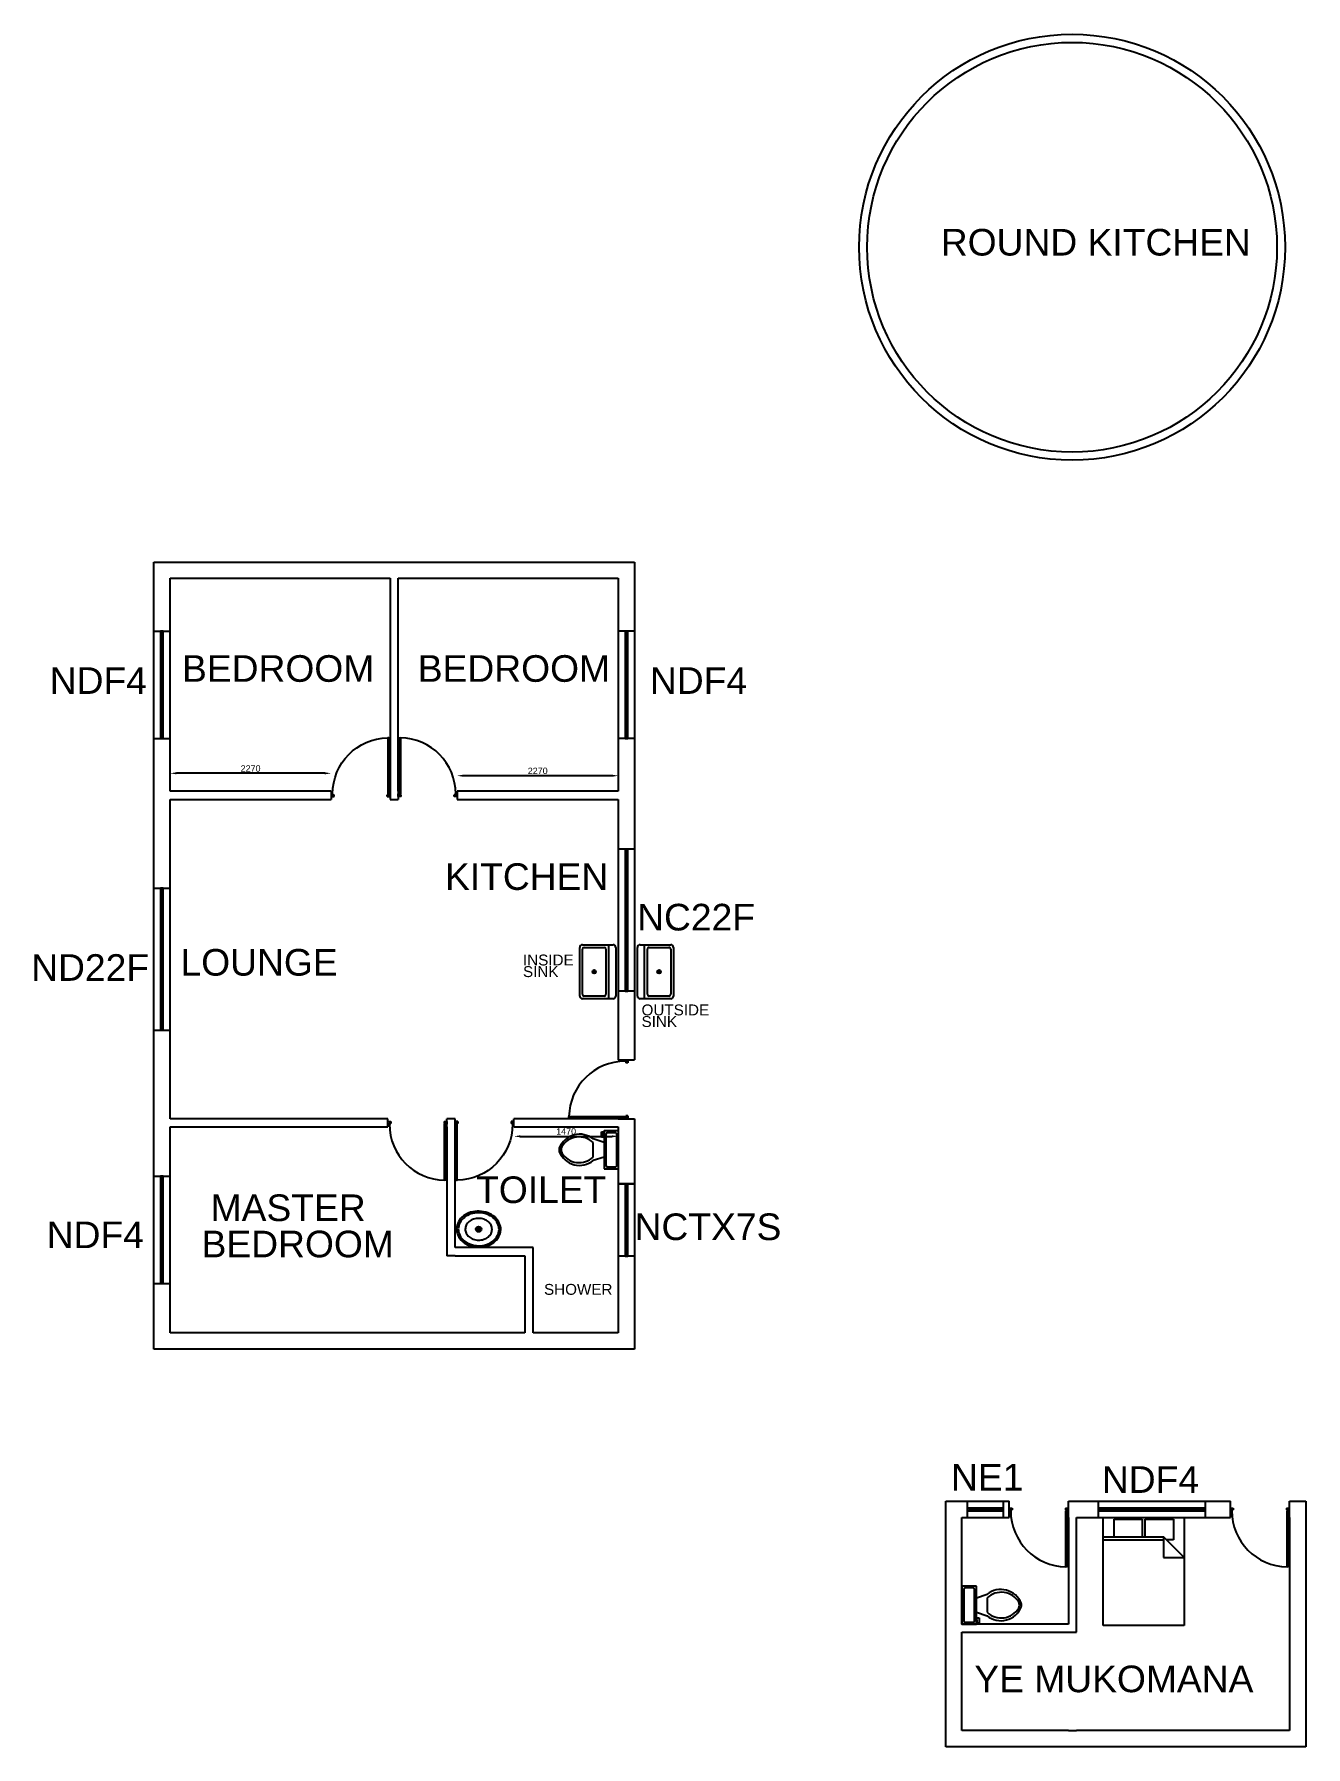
# Model space of a CAD drawing. Header units: millimetres. Extents: x 5556507 to 5811433, y 7824531 to 7923252.
# Drawn here: x 5718457 to 5736367, y 7832127 to 7856251 of the extents above; entities that cross this region are included whole.
import ezdxf

# ---------------------------------------------------------------- set-up
doc = ezdxf.new("R2010")
doc.units = ezdxf.units.MM
for name, color, linetype in [('blocks', 31, 'Continuous'), ('dimensions', 251, 'Continuous'), ('doors', 142, 'Continuous'), ('text', 8, 'Continuous'), ('wall', 7, 'Continuous'), ('windows', 22, 'Continuous')]:
    doc.layers.add(name, color=color, linetype=linetype)
doc.styles.get("Standard").update_dxf_attribs({"font": 'arial.ttf'})
doc.dimstyles.new('ISO-25', dxfattribs={"dimscale": 31, "dimtxt": 2.5, "dimasz": 2.5, "dimexe": 1.25, "dimexo": 0.625, "dimtad": 1, "dimtxsty": 'Standard', "dimcen": 2.5, "dimse1": 1, "dimse2": 1, "dimadec": 0, "dimazin": 0, "dimtfac": 1, "dimtmove": 0, "dimatfit": 3, "dimfxl": 1, "dimarcsym": 0})

# ---------------------------------------------------------------- blocks, each defined once
blk = doc.blocks.new('D')
at = {"layer": 'doors'}
h = blk.add_hatch(color=256, dxfattribs=at)
h.dxf.hatch_style = 1
h.paths.add_polyline_path([(0, 19), (-20, 19), (-20, 7), (-40, 7), (-40, -19), (0, -19)])
h.paths.add_polyline_path([(-830, -19), (-790, -19), (-790, 7), (-810, 7), (-810, 19), (-830, 19)])
for p, q in [((-790, -19), (-790, 7)), ((-40, -19), (-40, 7))]:
    blk.add_line(p, q, dxfattribs=at)
blk.add_lwpolyline([(-810, 19), (-810, 809), (-798, 809), (-798, 19)], close=True, dxfattribs=at)
for points in [[(-790, -19), (-830, -19), (-830, 19), (-810, 19)], [(-790, 7), (-810, 7), (-810, 19)], [(-20, 19), (0, 19), (0, -19), (-40, -19)], [(-20, 19), (-20, 7), (-40, 7)]]:
    blk.add_lwpolyline(points, dxfattribs=at)
blk.add_arc((-810, 19), 790, 0, 89.1298, dxfattribs=at)
blk = doc.blocks.new('W4')
at = {"layer": 'windows'}
h = blk.add_hatch(color=256, dxfattribs=at)
h.dxf.hatch_style = 1
h.paths.add_polyline_path([(-20, 19), (0, 19), (0, -19), (-40, -19), (-40, 6.4), (-20, 6.4)])
h.paths.add_polyline_path([(-508, 19), (-488, 19), (-488, 6.4), (-468, 6.4), (-468, -19), (-508, -19)])
for p, q in [((-508, 114.3), (-508, -114.3)), ((-468, -19), (-468, 6.4)), ((-40, -19), (-40, 6.4)), ((0, 114.3), (0, -114.3))]:
    blk.add_line(p, q, dxfattribs=at)
for points in [[(0, 19), (-508, 19), (-508, -19), (0, -19)], [(-20, 19), (-488, 19), (-488, 6.4), (-20, 6.4)]]:
    blk.add_lwpolyline(points, close=True, dxfattribs=at)
blk = doc.blocks.new('W1')
at = {"layer": 'windows'}
h = blk.add_hatch(color=256, dxfattribs=at)
h.dxf.hatch_style = 1
h.paths.add_polyline_path([(-1471, -19), (-1471, 6.4), (-1491, 6.4), (-1491, 19), (-1511, 19), (-1511, -19)])
h.paths.add_polyline_path([(-20, 6.4), (-40, 6.4), (-40, -19), (0, -19), (0, 19), (-20, 19)])
for p, q in [((-1511, 114.3), (-1511, -114.3)), ((-1471, -19), (-1471, 6.4)), ((-755.5, 19), (-755.5, 6.4)), ((-40, -19), (-40, 6.4)), ((0, 114.3), (0, -114.3))]:
    blk.add_line(p, q, dxfattribs=at)
for points in [[(0, 19), (-1511, 19), (-1511, -19), (0, -19)], [(-20, 19), (-1491, 19), (-1491, 6.4), (-20, 6.4)]]:
    blk.add_lwpolyline(points, close=True, dxfattribs=at)
blk = doc.blocks.new('Toilet - top')
for p, q in [((-10, -8.5), (-8, -8.5)), ((-10, -9.5), (-10, -8.5)), ((-8, -8.5), (-8, -8)), ((-7, -8), (-7, -9.5)), ((-4, -8), (-6, -14)), ((4, -8), (6, -14)), ((9.5, -6), (9.5, -2)), ((-7, -9.5), (-10, -9.5)), ((4, -14), (-4, -14))]:
    blk.add_line(p, q)
blk.add_lwpolyline([(10.5, -8), (10.5, 0), (-10.5, 0), (-10.5, -8)], close=True)
for points in [[(-9.5, -2), (-9.5, -6)], [(8.5, -1), (-8.5, -1)], [(-8.5, -7), (8.5, -7)]]:
    blk.add_lwpolyline(points)
for centre, radius, start, end in [((-8.62, -1.88), 0.884, 81.8699, 188.1301), ((-8.62, -6.12), 0.884, 171.8699, 278.1301), ((8.62, -1.88), 0.884, 351.8699, 98.1301), ((8.62, -6.12), 0.884, 261.8699, 8.1301), ((3.52, -21.58), 12.17, 141.46911, 247.97143), ((4.2, -21.82), 11.33, 136.36773, 238.94682), ((-3.52, -21.58), 12.17, 292.02843, 38.53071), ((-4.2, -21.82), 11.33, 301.05301, 43.63209), ((0, -27.88), 4, 245.73182, 294.26817), ((0, -29), 4, 254.86053, 285.13947)]:
    blk.add_arc(centre, radius, start, end)
blk = doc.blocks.new('Bed - Queen')
at = {"linetype": 'Continuous'}
for p, q in [((0, -80.00003), (0, 0)), ((0, 0), (59.99999, 0)), ((59.99999, 0), (59.99999, -80.00003)), ((7.99999, -1.2), (28.79998, -1.2)), ((7.99999, -14.4), (7.99999, -1.2)), ((28.79998, -1.2), (28.79998, -14.4)), ((31.19999, -1.2), (51.99999, -1.2)), ((31.19999, -14.4), (31.19999, -1.2)), ((51.99999, -1.2), (51.99999, -16.4)), ((0, -14.4), (44.8, -14.4)), ((44.8, -16.8), (0, -16.8)), ((59.99999, -29.6), (44.8, -14.4)), ((44.8, -14.4), (44.8, -29.6)), ((51.99999, -16.4), (46.79936, -16.4)), ((44.8, -29.6), (59.99999, -29.6)), ((59.99999, -80.00003), (0, -80.00003))]:
    blk.add_line(p, q, dxfattribs=at)
blk = doc.blocks.new('*D238')
at = {"layer": 'Defpoints', "color": 0, "transparency": 16777216}
for p in [(5725214, 7840859), (5726684, 7840859), (5726684, 7840726)]:
    blk.add_point(p, dxfattribs=at)
at = {"layer": 'dimensions', "color": 0, "lineweight": -2, "transparency": 16777216}
blk.add_line((5725304, 7840726), (5726594, 7840726), dxfattribs=at)
at = {"layer": 'dimensions', "color": 0, "transparency": 16777216}
for points in [[(5725304, 7840741), (5725304, 7840711), (5725214, 7840726)], [(5726594, 7840741), (5726594, 7840711), (5726684, 7840726)]]:
    blk.add_solid(points, dxfattribs=at)
at = {"layer": 'dimensions', "color": 0, "transparency": 16777216, "insert": (5725949, 7840795), "char_height": 90, "attachment_point": 5}
blk.add_mtext('1470', dxfattribs=at)
blk = doc.blocks.new('*D254')
at = {"layer": 'Defpoints', "color": 0, "transparency": 16777216}
for p in [(5724414, 7845806), (5724414, 7845588), (5726684, 7845588)]:
    blk.add_point(p, dxfattribs=at)
at = {"layer": 'dimensions', "color": 0, "lineweight": -2, "transparency": 16777216}
blk.add_line((5726594, 7845806), (5724504, 7845806), dxfattribs=at)
at = {"layer": 'dimensions', "color": 0, "transparency": 16777216}
for points in [[(5724504, 7845821), (5724504, 7845791), (5724414, 7845806)], [(5726594, 7845821), (5726594, 7845791), (5726684, 7845806)]]:
    blk.add_solid(points, dxfattribs=at)
at = {"layer": 'dimensions', "color": 0, "transparency": 16777216, "insert": (5725549, 7845874), "char_height": 90, "attachment_point": 5}
blk.add_mtext('2270', dxfattribs=at)
blk = doc.blocks.new('*D255')
at = {"layer": 'Defpoints', "color": 0, "transparency": 16777216}
for p in [(5720370, 7845840), (5720370, 7845588), (5722640, 7845588)]:
    blk.add_point(p, dxfattribs=at)
at = {"layer": 'dimensions', "color": 0, "lineweight": -2, "transparency": 16777216}
blk.add_line((5722550, 7845840), (5720460, 7845840), dxfattribs=at)
at = {"layer": 'dimensions', "color": 0, "transparency": 16777216}
for points in [[(5720460, 7845855), (5720460, 7845825), (5720370, 7845840)], [(5722550, 7845855), (5722550, 7845825), (5722640, 7845840)]]:
    blk.add_solid(points, dxfattribs=at)
at = {"layer": 'dimensions', "color": 0, "transparency": 16777216, "insert": (5721505, 7845908), "char_height": 90, "attachment_point": 5}
blk.add_mtext('2270', dxfattribs=at)
blk = doc.blocks.new('Sink - Oval top')
for p, q in [((-1, 0), (1, 0)), ((0, 1), (0, -1))]:
    blk.add_line(p, q)
at = {"linetype": 'Continuous'}
for points in [[(-12.23, 0.39, 0.117634), (-11.46, -3.36, 0.104469), (-8.88, -6.8, 0.090016), (-5.08, -9.07, 0.08192), (-0.32, -10.02, 0.08192), (4.49, -9.38, 0.090016), (8.42, -7.36, 0.104469), (11.22, -4.09, 0.117634), (12.23, -0.39, 0.117634), (11.46, 3.36, 0.104469), (8.88, 6.8, 0.090016), (5.08, 9.07, 0.08192), (0.32, 10.02, 0.08192), (-4.49, 9.38, 0.090016), (-8.42, 7.36, 0.104469), (-11.22, 4.09, 0.117634)], [(-11.29, 0.16, 0.118622), (-10.52, -3.25, 0.104678), (-8.07, -6.36, 0.089562), (-4.54, -8.37, 0.081185), (-0.13, -9.15, 0.081185), (4.3, -8.49, 0.089562), (7.89, -6.58, 0.104678), (10.42, -3.55, 0.118622), (11.29, -0.16, 0.118622), (10.52, 3.25, 0.104678), (8.07, 6.36, 0.089562), (4.54, 8.37, 0.081185), (0.13, 9.15, 0.081185), (-4.3, 8.49, 0.089562), (-7.89, 6.58, 0.104678), (-10.42, 3.55, 0.118622)], [(-7.42, 0.08, 0.118283), (-6.91, -2.17, 0.104607), (-5.29, -4.21, 0.089718), (-2.97, -5.53, 0.081436), (-0.07, -6.04, 0.081436), (2.84, -5.59, 0.089718), (5.2, -4.33, 0.104607), (6.86, -2.32, 0.118283), (7.42, -0.08, 0.118283), (6.91, 2.17, 0.104607), (5.29, 4.21, 0.089718), (2.97, 5.53, 0.081436), (0.07, 6.04, 0.081436), (-2.84, 5.59, 0.089718), (-5.2, 4.33, 0.104607), (-6.86, 2.32, 0.118283)]]:
    blk.add_lwpolyline(points, format="xyb", close=True, dxfattribs=at)
for radius in [1.5, 1]:
    blk.add_circle((0, 0), radius)
blk = doc.blocks.new('Sink-single - 30 in top')
blk.add_line((-15, -3.999996), (15, -3.999996))
for points in [[(-13.5, 0), (13.5, 0)], [(-15, -18.499996), (-15, -1.5)], [(-13.5, -17.499996), (-13.5, -6.499996)], [(-12.5, -5.499996), (12.5, -5.499996)], [(13.5, -6.499996), (13.5, -17.499996)], [(15, -1.5), (15, -18.499996)], [(12.5, -18.499996), (-12.5, -18.499996)], [(13.5, -19.999996), (-13.5, -19.999996)]]:
    blk.add_lwpolyline(points)
for radius in [1, 0.5]:
    blk.add_circle((0, -11.999996), radius)
for centre, radius, start, end in [((-13.5, -1.5), 1.5, 90, 180), ((-12.5, -6.499996), 1, 90, 180), ((12.5, -6.499996), 1, 0, 90), ((13.5, -1.5), 1.5, 0, 90), ((-13.5, -18.499996), 1.5, 180, 270), ((-12.5, -17.499996), 1, 180, 270), ((12.5, -17.499996), 1, 270, 0), ((13.5, -18.499996), 1.5, 270, 0)]:
    blk.add_arc(centre, radius, start, end)

msp = doc.modelspace()

# ---------------------------------------------------------------- hatches: boundary and pattern name
at = {"layer": 'windows'}
h = msp.add_hatch(color=256, dxfattribs=at)
h.dxf.hatch_style = 1
h.paths.add_polyline_path([(5720274.426, 7846372.086), (5720249.026, 7846372.086), (5720249.026, 7846352.086), (5720236.426, 7846352.086), (5720236.426, 7846332.086), (5720274.426, 7846332.086)])
h.paths.add_polyline_path([(5720249.026, 7847823.086), (5720249.026, 7847803.086), (5720274.426, 7847803.086), (5720274.426, 7847843.086), (5720236.426, 7847843.086), (5720236.426, 7847823.086)])
h = msp.add_hatch(color=256, dxfattribs=at)
h.dxf.hatch_style = 1
h.paths.add_polyline_path([(5726779.326, 7847803.086), (5726804.726, 7847803.086), (5726804.726, 7847823.086), (5726817.326, 7847823.086), (5726817.326, 7847843.086), (5726779.326, 7847843.086)])
h.paths.add_polyline_path([(5726804.726, 7846352.086), (5726804.726, 7846372.086), (5726779.326, 7846372.086), (5726779.326, 7846332.086), (5726817.326, 7846332.086), (5726817.326, 7846352.086)])
h = msp.add_hatch(color=256, dxfattribs=at)
h.dxf.hatch_style = 1
h.paths.add_polyline_path([(5726779.326, 7842813.286), (5726779.326, 7842773.286), (5726817.326, 7842773.286), (5726817.326, 7842793.286), (5726804.726, 7842793.286), (5726804.726, 7842813.286)])
h.paths.add_polyline_path([(5726779.326, 7844733.286), (5726804.726, 7844733.286), (5726804.726, 7844753.286), (5726817.326, 7844753.286), (5726817.326, 7844773.286), (5726779.326, 7844773.286)])
h = msp.add_hatch(color=256, dxfattribs=at)
h.dxf.hatch_style = 1
h.paths.add_polyline_path([(5720274.426, 7844223.286), (5720236.426, 7844223.286), (5720236.426, 7844203.286), (5720249.026, 7844203.286), (5720249.026, 7844183.286), (5720274.426, 7844183.286)])
h.paths.add_polyline_path([(5720274.426, 7842263.286), (5720249.026, 7842263.286), (5720249.026, 7842243.286), (5720236.426, 7842243.286), (5720236.426, 7842223.286), (5720274.426, 7842223.286)])
h = msp.add_hatch(color=256, dxfattribs=at)
h.dxf.hatch_style = 1
h.paths.add_polyline_path([(5720274.426, 7838693.486), (5720249.026, 7838693.486), (5720249.026, 7838673.486), (5720236.426, 7838673.486), (5720236.426, 7838653.486), (5720274.426, 7838653.486)])
h.paths.add_polyline_path([(5720249.026, 7840144.486), (5720249.026, 7840124.486), (5720274.426, 7840124.486), (5720274.426, 7840164.486), (5720236.426, 7840164.486), (5720236.426, 7840144.486)])
h = msp.add_hatch(color=256, dxfattribs=at)
h.dxf.hatch_style = 1
h.paths.add_polyline_path([(5726817.326, 7840058.986), (5726817.326, 7840038.986), (5726804.726, 7840038.986), (5726804.726, 7840018.986), (5726779.326, 7840018.986), (5726779.326, 7840058.986)])
h.paths.add_polyline_path([(5726817.326, 7839056.986), (5726817.326, 7839036.986), (5726779.326, 7839036.986), (5726779.326, 7839076.986), (5726804.726, 7839076.986), (5726804.726, 7839056.986)])

# ---------------------------------------------------------------- linework, layer by layer
at = {"layer": 'wall'}
for p, q in [((5720141.126, 7837730.386), (5720141.126, 7848816.186)), ((5720141.126, 7848816.186), (5726912.626, 7848816.186)), ((5720369.726, 7848587.586), (5723469.726, 7848587.586)), ((5720369.726, 7845587.586), (5720369.726, 7848587.586)), ((5723469.726, 7848587.586), (5723469.726, 7845587.586)), ((5723584.026, 7848587.586), (5726684.026, 7848587.586)), ((5723584.026, 7845587.586), (5723584.026, 7848587.586)), ((5726684.026, 7848587.586), (5726684.026, 7845587.586)), ((5726912.626, 7848816.186), (5726912.626, 7841803.286)), ((5722639.726, 7845587.586), (5720369.726, 7845587.586)), ((5720369.726, 7845473.286), (5722639.726, 7845473.286)), ((5720369.726, 7840973.286), (5720369.726, 7845473.286)), ((5722639.726, 7845587.586), (5722639.726, 7845473.286)), ((5723469.726, 7845587.586), (5723469.726, 7845473.286)), ((5723469.726, 7845473.286), (5723584.026, 7845473.286)), ((5723584.026, 7845587.586), (5723584.026, 7845473.286)), ((5726684.026, 7845587.586), (5724414.026, 7845587.586)), ((5724414.026, 7845587.586), (5724414.026, 7845473.286)), ((5724414.026, 7845473.286), (5726684.026, 7845473.286)), ((5726684.026, 7845473.286), (5726684.026, 7841803.286)), ((5726684.026, 7841803.286), (5726912.626, 7841803.286)), ((5723439.726, 7840973.286), (5720369.726, 7840973.286)), ((5723439.726, 7840858.986), (5723439.726, 7840973.286)), ((5724384.026, 7840973.286), (5724269.726, 7840973.286)), ((5724269.726, 7840858.986), (5724269.726, 7840973.286)), ((5724384.026, 7840858.986), (5724384.026, 7840973.286)), ((5726684.026, 7840973.286), (5725214.026, 7840973.286)), ((5725214.026, 7840858.986), (5725214.026, 7840973.286)), ((5726684.026, 7840973.286), (5726912.626, 7840973.286)), ((5726912.626, 7840973.286), (5726912.626, 7837730.386)), ((5720369.726, 7840858.986), (5723439.726, 7840858.986)), ((5720369.726, 7837958.986), (5720369.726, 7840858.986)), ((5724269.726, 7840858.986), (5724269.726, 7839044.686)), ((5724384.026, 7839158.986), (5724384.026, 7840858.986)), ((5725214.026, 7840858.986), (5726684.026, 7840858.986)), ((5726684.026, 7840858.986), (5726684.026, 7837958.986)), ((5724384.026, 7839044.686), (5724269.726, 7839044.686)), ((5725484.026, 7839158.986), (5724384.026, 7839158.986)), ((5724384.026, 7839044.686), (5725369.726, 7839044.686)), ((5725369.726, 7839044.686), (5725369.726, 7837958.986)), ((5725484.026, 7839044.686), (5725484.026, 7839158.986)), ((5725484.026, 7837958.986), (5725484.026, 7839044.686)), ((5726912.626, 7837730.386), (5720141.126, 7837730.386)), ((5724269.726, 7837958.986), (5720369.726, 7837958.986)), ((5724384.026, 7837958.986), (5724269.726, 7837958.986)), ((5725369.726, 7837958.986), (5724384.026, 7837958.986)), ((5726684.026, 7837958.986), (5725484.026, 7837958.986)), ((5731295.678, 7835584.604), (5732191.278, 7835584.604)), ((5731295.678, 7833856.004), (5731295.678, 7835584.604)), ((5731295.678, 7835584.604), (5732191.278, 7835584.604)), ((5731295.678, 7832127.404), (5731295.678, 7835584.604)), ((5732191.278, 7835356.004), (5732191.278, 7835584.604)), ((5733024.278, 7835584.604), (5735305.578, 7835584.604)), ((5733024.278, 7835356.004), (5733024.278, 7835584.604)), ((5735305.578, 7835356.004), (5735305.578, 7835584.604)), ((5736138.578, 7835584.604), (5736367.178, 7835584.604)), ((5736138.578, 7835356.004), (5736138.578, 7835584.604)), ((5736367.178, 7835584.604), (5736367.178, 7832127.404)), ((5731524.278, 7835356.004), (5732191.278, 7835356.004)), ((5731524.278, 7833856.004), (5731524.278, 7835356.004)), ((5733024.278, 7835356.004), (5733024.278, 7833856.004)), ((5733138.578, 7835356.004), (5735305.578, 7835356.004)), ((5733138.578, 7833741.704), (5733138.578, 7835356.004)), ((5736138.578, 7835356.004), (5736138.578, 7832356.004)), ((5733024.278, 7833856.004), (5731524.278, 7833856.004)), ((5731524.278, 7833741.704), (5733024.278, 7833741.704)), ((5731524.278, 7832356.004), (5731524.278, 7833741.704)), ((5733024.278, 7833741.704), (5733138.578, 7833741.704)), ((5733024.278, 7832356.004), (5731524.278, 7832356.004)), ((5733024.278, 7832356.004), (5733138.578, 7832356.004)), ((5736138.578, 7832356.004), (5733138.578, 7832356.004)), ((5736367.178, 7832127.404), (5731295.678, 7832127.404)), ((5736367.178, 7832127.404), (5733138.578, 7832127.404))]:
    msp.add_line(p, q, dxfattribs=at)
for radius in [3000, 2885.7]:
    msp.add_circle((5733075.688, 7853250.914), radius, dxfattribs=at)
at = {"layer": 'windows'}
for p, q in [((5720141.126, 7847843.086), (5720369.726, 7847843.086)), ((5720274.426, 7847803.086), (5720249.026, 7847803.086)), ((5726912.626, 7847843.086), (5726684.026, 7847843.086)), ((5726779.326, 7847803.086), (5726804.726, 7847803.086)), ((5720236.426, 7847087.586), (5720249.026, 7847087.586)), ((5726817.326, 7847087.586), (5726804.726, 7847087.586)), ((5720141.126, 7846332.086), (5720369.726, 7846332.086)), ((5720274.426, 7846372.086), (5720249.026, 7846372.086)), ((5726912.626, 7846332.086), (5726684.026, 7846332.086)), ((5726779.326, 7846372.086), (5726804.726, 7846372.086)), ((5726912.626, 7844773.286), (5726684.026, 7844773.286)), ((5726779.326, 7844733.286), (5726804.726, 7844733.286)), ((5720141.126, 7844223.286), (5720369.726, 7844223.286)), ((5720274.426, 7844183.286), (5720249.026, 7844183.286)), ((5726817.326, 7843773.286), (5726804.726, 7843773.286)), ((5720236.426, 7843223.286), (5720249.026, 7843223.286)), ((5726779.326, 7842813.286), (5726804.726, 7842813.286)), ((5726912.626, 7842773.286), (5726684.026, 7842773.286)), ((5720141.126, 7842223.286), (5720369.726, 7842223.286)), ((5720274.426, 7842263.286), (5720249.026, 7842263.286)), ((5720141.126, 7840164.486), (5720369.726, 7840164.486)), ((5720274.426, 7840124.486), (5720249.026, 7840124.486)), ((5726684.026, 7840058.986), (5726912.626, 7840058.986)), ((5726912.626, 7840058.986), (5726684.026, 7840058.986)), ((5726779.326, 7840018.986), (5726804.726, 7840018.986)), ((5720236.426, 7839408.986), (5720249.026, 7839408.986)), ((5726912.626, 7839036.986), (5726684.026, 7839036.986)), ((5726779.326, 7839076.986), (5726804.726, 7839076.986)), ((5720274.426, 7838693.486), (5720249.026, 7838693.486)), ((5720141.126, 7838653.486), (5720369.726, 7838653.486))]:
    msp.add_line(p, q, dxfattribs=at)
for points in [[(5720236.426, 7847843.086), (5720236.426, 7846332.086), (5720274.426, 7846332.086), (5720274.426, 7847843.086)], [(5720236.426, 7847823.086), (5720236.426, 7846352.086), (5720249.026, 7846352.086), (5720249.026, 7847823.086)], [(5726817.326, 7846332.086), (5726817.326, 7847843.086), (5726779.326, 7847843.086), (5726779.326, 7846332.086)], [(5726817.326, 7846352.086), (5726817.326, 7847823.086), (5726804.726, 7847823.086), (5726804.726, 7846352.086)], [(5726817.326, 7842773.286), (5726817.326, 7844773.286), (5726779.326, 7844773.286), (5726779.326, 7842773.286)], [(5726817.326, 7842793.286), (5726817.326, 7844753.286), (5726804.726, 7844753.286), (5726804.726, 7842793.286)], [(5720236.426, 7844223.286), (5720236.426, 7842223.286), (5720274.426, 7842223.286), (5720274.426, 7844223.286)], [(5720236.426, 7844203.286), (5720236.426, 7842243.286), (5720249.026, 7842243.286), (5720249.026, 7844203.286)], [(5720236.426, 7840164.486), (5720236.426, 7838653.486), (5720274.426, 7838653.486), (5720274.426, 7840164.486)], [(5720236.426, 7840144.486), (5720236.426, 7838673.486), (5720249.026, 7838673.486), (5720249.026, 7840144.486)], [(5726817.326, 7839036.986), (5726817.326, 7840058.986), (5726779.326, 7840058.986), (5726779.326, 7839036.986)], [(5726817.326, 7839056.986), (5726817.326, 7840038.986), (5726804.726, 7840038.986), (5726804.726, 7839056.986)]]:
    msp.add_lwpolyline(points, close=True, dxfattribs=at)

# ---------------------------------------------------------------- block references
at = {"layer": 'blocks', "xscale": 25.4, "yscale": 25.4, "zscale": 25.4}
for name, p, rotation in [('Sink-single - 30 in top', (5726648.696, 7843044.76), 270), ('Sink-single - 30 in top', (5726953.33, 7843044.76), 89.99999999999999), ('Toilet - top', (5726687.714, 7840536.497), 270), ('Toilet - top', (5731524.278, 7834122.704), 89.99999999999999)]:
    msp.add_blockref(name, p, dxfattribs=dict(at, rotation=rotation))
at = {"layer": 'blocks'}
for name, p, xscale, yscale, zscale in [('Sink - Oval top', (5724717.082, 7839417.448), 25.4, 25.4, 25.4), ('Bed - Queen', (5733514.469, 7835356.004), 18.99339229793068, 18.99339229793068, 18.99339229793068)]:
    msp.add_blockref(name, p, dxfattribs=dict(at, xscale=xscale, yscale=yscale, zscale=zscale))
at = {"layer": 'windows', "xscale": -1}
msp.add_blockref('D', (5722639.726, 7845530.436), dxfattribs=at)
at = {"layer": 'windows'}
for name, p in [('D', (5724414.026, 7845530.436)), ('W4', (5732107.393, 7835470.304)), ('W1', (5734952.118, 7835470.304))]:
    msp.add_blockref(name, p, dxfattribs=at)
for p, rotation in [((5726798.326, 7841803.286), 90), ((5723439.726, 7840916.136), 180), ((5732191.278, 7835470.304), 180), ((5735305.578, 7835470.304), 180)]:
    msp.add_blockref('D', p, dxfattribs=dict(at, rotation=rotation))
at = {"layer": 'windows', "xscale": -1, "rotation": 180}
msp.add_blockref('D', (5725214.026, 7840916.136), dxfattribs=at)

# ---------------------------------------------------------------- texts
at = {"layer": 'text'}
for s, height, p in [('ROUND KITCHEN', 375.19448, (5731226.582, 7853133.754)), ('BEDROOM', 375.1945, (5720538.59, 7847128.9)), ('BEDROOM', 375.1945, (5723859.318, 7847128.9)), ('NDF4', 375.1945, (5718675.513, 7846958.739)), ('NDF4', 375.1945, (5727129.895, 7846958.739)), ('KITCHEN', 375.1945, (5724242.727, 7844197.699)), ('NC22F', 375.1945, (5726949.434, 7843626.115)), ('ND22F', 375.1945, (5718414.274, 7842916.588)), ('LOUNGE', 375.1945, (5720517.304, 7842989.745)), ('INSIDE', 153.4078, (5725341.261, 7843133.533)), ('SINK', 153.4078, (5725341.261, 7842969.927)), ('OUTSIDE', 153.4078, (5727011.348, 7842430.028)), ('SINK', 153.4078, (5727011.348, 7842266.422)), ('TOILET', 375.1945, (5724680.881, 7839786.29)), ('MASTER', 375.1945, (5720941.921, 7839532.276)), ('NDF4', 375.1945, (5718632.815, 7839150.962)), ('NCTX7S', 375.1945, (5726913.207, 7839264.644)), ('BEDROOM', 375.1945, (5720814.2, 7839021.796)), ('SHOWER', 153.4078, (5725637.688, 7838493.664)), ('NE1', 375.1945, (5731370.383, 7835736.59)), ('NDF4', 375.1945, (5733495.744, 7835703.877)), ('YE MUKOMANA', 375.19448, (5731698.574, 7832895.975))]:
    msp.add_text(s, height=height, dxfattribs=at).set_placement(p)

# ---------------------------------------------------------------- dimensions: what is measured, and where the dimension line sits
at = {"layer": 'dimensions'}
for base, p1, p2, picture, middle in [((5720369.726, 7845839.72), (5722639.726, 7845587.586), (5720369.726, 7845587.586), '*D255', (5721504.726, 7845908.172)), ((5724414.026, 7845805.951), (5726684.026, 7845587.586), (5724414.026, 7845587.586), '*D254', (5725549.026, 7845874.403)), ((5726684.026, 7840726.463), (5725214.026, 7840858.986), (5726684.026, 7840858.986), '*D238', (5725949.026, 7840794.914))]:
    dim = msp.add_linear_dim(base=base, p1=p1, p2=p2, dimstyle='ISO-25', override={"dimscale": 36, "dimtoh": 1}, dxfattribs=at)
    dim.commit()
    dim.dimension.update_dxf_attribs({"geometry": picture, "text_midpoint": middle})

doc.saveas('drawing.dxf')
